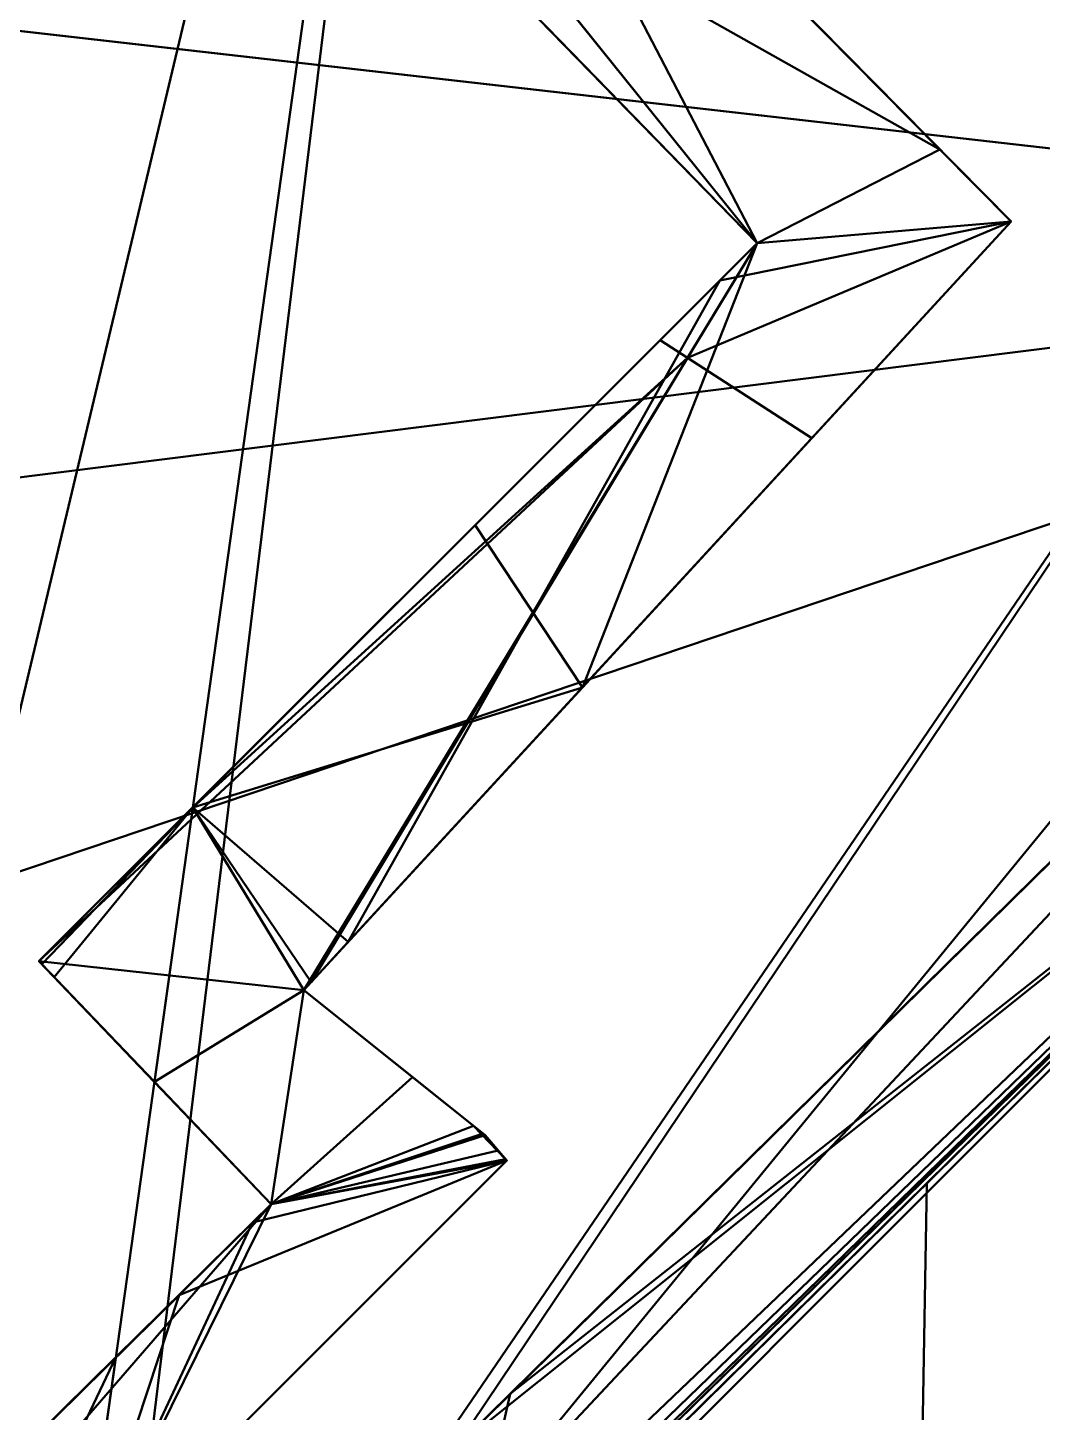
# Model space of a CAD drawing. Header units: metres. Extents: x -61.3 to -25, y -28 to 7.9.
# Drawn here: x -33.069 to -31.697, y -7.872 to -5.999 of the extents above; entities that cross this region are included whole.
import ezdxf

# ---------------------------------------------------------------- set-up
doc = ezdxf.new("R2010")
doc.units = ezdxf.units.M
doc.layers.add('0 BB  All Built Structures in Proposed site', color=7, linetype='Continuous', lineweight=50)
doc.layers.add('0 BB  All Untouched Project Ground Layers in Proposed site', color=7, linetype='Continuous', lineweight=50)

# ---------------------------------------------------------------- blocks, each defined once
blk = doc.blocks.new('0de55191-dfbe-42aa-9c71-dfd2dc3ba090')
at = {"layer": '0 BB  All Built Structures in Proposed site', "color": 8, "linetype": 'Continuous', "lineweight": 50, "true_color": 0x708090, "transparency": 33554687}
for points in [[(-40.7474, -5.1284, 33.5981), (-30.5617, -6.2902, 33.5981), (-36.9616, 0.1998, 33.5981)], [(-36.9616, 0.1998, 33.2933), (-30.5617, -6.2902, 33.2933), (-40.7474, -5.1284, 33.2933)], [(-36.9616, 0.1998, 33.5981), (-30.5617, -6.2902, 33.5981), (-36.9616, 0.1998, 33.2933)], [(-30.5617, -6.2902, 33.5981), (-30.5617, -6.2902, 33.2933), (-36.9616, 0.1998, 33.2933)], [(-40.7474, -5.1284, 33.5981), (-35.1924, -10.8056, 33.5981), (-30.5617, -6.2902, 33.5981)], [(-35.1924, -10.8056, 33.2933), (-40.7474, -5.1284, 33.2933), (-30.5617, -6.2902, 33.2933)], [(-30.5617, -6.2902, 33.5981), (-35.1924, -10.8056, 33.5981), (-35.1889, -10.8171, 33.5981)], [(-35.1889, -10.8171, 33.2933), (-35.1924, -10.8056, 33.2933), (-30.5617, -6.2902, 33.2933)], [(-30.5617, -6.2902, 33.5981), (-35.1889, -10.8171, 33.5981), (-30.5617, -6.2902, 33.2933)], [(-35.1889, -10.8171, 33.5981), (-35.1889, -10.8171, 33.2933), (-30.5617, -6.2902, 33.2933)]]:
    blk.add_3dface(points, dxfattribs=at)
blk = doc.blocks.new('fcac74d1-2c45-42ce-afc5-bd0e97d408cf')
at = {"layer": '0 BB  All Built Structures in Proposed site', "color": 207, "linetype": 'Continuous', "lineweight": 50, "true_color": 0x703270, "transparency": 33554687}
for points in [[(-30.8575, -6.3111, 35.052), (-33.1228, -3.6782, 35.052), (-33.2767, -3.8235, 35.052)], [(-33.1228, -3.6782, 33.528), (-30.8575, -6.3111, 33.528), (-33.2767, -3.8235, 33.528)], [(-30.8575, -6.3111, 35.052), (-30.5583, -6.2854, 35.052), (-33.1228, -3.6782, 35.052)], [(-30.5583, -6.2854, 35.052), (-30.5583, -6.2854, 33.528), (-33.1228, -3.6782, 33.528)], [(-33.1228, -3.6782, 35.052), (-30.5583, -6.2854, 35.052), (-33.1228, -3.6782, 33.528)], [(-33.1228, -3.6782, 33.528), (-30.5583, -6.2854, 33.528), (-30.8575, -6.3111, 33.528)], [(-30.8575, -6.3111, 33.528), (-30.8575, -6.3111, 35.052), (-33.2767, -3.8235, 35.052)], [(-30.8575, -6.3111, 33.528), (-33.2767, -3.8235, 35.052), (-33.2767, -3.8235, 33.528)], [(-30.8575, -6.3111, 35.052), (-34.14, -9.8159, 35.052), (-30.5583, -6.2854, 35.052)], [(-30.5583, -6.2854, 35.052), (-34.14, -9.8159, 35.052), (-30.5583, -6.2854, 33.528)], [(-34.14, -9.8159, 35.052), (-34.14, -9.8159, 33.528), (-30.5583, -6.2854, 33.528)], [(-30.5583, -6.2854, 33.528), (-34.14, -9.8159, 33.528), (-30.8575, -6.3111, 33.528)], [(-34.14, -9.8159, 35.052), (-30.8575, -6.3111, 35.052), (-34.2768, -9.6791, 35.052)], [(-34.2768, -9.6791, 35.052), (-30.8575, -6.3111, 35.052), (-34.2768, -9.6791, 33.528)], [(-34.2768, -9.6791, 33.528), (-30.8575, -6.3111, 35.052), (-30.8575, -6.3111, 33.528)], [(-34.2768, -9.6791, 33.528), (-30.8575, -6.3111, 33.528), (-34.14, -9.8159, 33.528)]]:
    blk.add_3dface(points, dxfattribs=at)
blk = doc.blocks.new('a66037fa-1735-4890-9ab8-b2daed3377d9')
at = {"layer": '0 BB  All Built Structures in Proposed site', "color": 8, "linetype": 'Continuous', "lineweight": 50, "true_color": 0x708090, "transparency": 33554687}
for points in [[(-32.0827, -6.2902, 33.528), (-33.7213, -4.2542, 33.528), (-33.8979, -4.4259, 33.528)], [(-33.8979, -4.4259, 32.9184), (-33.7213, -4.2542, 32.9184), (-32.0827, -6.2902, 32.9184)], [(-33.7213, -4.2542, 33.528), (-32.0827, -6.2902, 33.528), (-31.7393, -6.2607, 33.528)], [(-33.7213, -4.2542, 33.528), (-31.7393, -6.2607, 33.528), (-33.7213, -4.2542, 32.9184)], [(-33.7213, -4.2542, 32.9184), (-31.7393, -6.2607, 33.528), (-31.7393, -6.2607, 32.9184)], [(-33.7213, -4.2542, 32.9184), (-31.7393, -6.2607, 32.9184), (-32.0827, -6.2902, 32.9184)], [(-32.0827, -6.2902, 33.528), (-33.8979, -4.4259, 33.528), (-32.0827, -6.2902, 32.9184)], [(-33.8979, -4.4259, 33.528), (-33.8979, -4.4259, 32.9184), (-32.0827, -6.2902, 32.9184)], [(-31.7393, -6.2607, 33.528), (-32.0827, -6.2902, 33.528), (-32.6959, -7.3008, 33.528)], [(-31.7393, -6.2607, 33.528), (-32.6959, -7.3008, 33.528), (-31.7393, -6.2607, 32.9184)], [(-31.7393, -6.2607, 32.9184), (-32.6959, -7.3008, 33.528), (-32.6959, -7.3008, 32.9184)], [(-32.6959, -7.3008, 32.9184), (-32.0827, -6.2902, 32.9184), (-31.7393, -6.2607, 32.9184)], [(-32.0827, -6.2902, 33.528), (-32.0827, -6.2902, 32.9184), (-33.0541, -7.2616, 32.9184)], [(-32.6959, -7.3008, 33.528), (-32.0827, -6.2902, 33.528), (-33.0541, -7.2616, 33.528)], [(-33.0541, -7.2616, 32.9184), (-32.0827, -6.2902, 32.9184), (-32.6959, -7.3008, 32.9184)], [(-32.0827, -6.2902, 33.528), (-33.0541, -7.2616, 32.9184), (-33.0541, -7.2616, 33.528)], [(-32.6959, -7.3008, 33.528), (-33.0541, -7.2616, 33.528), (-32.7401, -7.5903, 33.528)], [(-33.0541, -7.2616, 32.9184), (-32.6959, -7.3008, 32.9184), (-32.7401, -7.5903, 32.9184)], [(-33.0541, -7.2616, 33.528), (-33.0541, -7.2616, 32.9184), (-32.7401, -7.5903, 32.9184)], [(-32.7401, -7.5903, 33.528), (-33.0541, -7.2616, 33.528), (-32.7401, -7.5903, 32.9184)], [(-32.6959, -7.3008, 33.528), (-32.7401, -7.5903, 33.528), (-32.4506, -7.4971, 33.528)], [(-32.7401, -7.5903, 32.9184), (-32.6959, -7.3008, 32.9184), (-32.4506, -7.4971, 32.9184)], [(-32.6959, -7.3008, 32.9184), (-32.6959, -7.3008, 33.528), (-32.4506, -7.4971, 33.528)], [(-32.6959, -7.3008, 32.9184), (-32.4506, -7.4971, 33.528), (-32.4506, -7.4971, 32.9184)], [(-32.4506, -7.4971, 33.528), (-32.7401, -7.5903, 33.528), (-32.4212, -7.5314, 33.528)], [(-32.7401, -7.5903, 32.9184), (-32.4506, -7.4971, 32.9184), (-32.4212, -7.5314, 32.9184)], [(-32.4506, -7.4971, 33.528), (-32.4212, -7.5314, 33.528), (-32.4506, -7.4971, 32.9184)], [(-32.4212, -7.5314, 32.9184), (-32.4506, -7.4971, 32.9184), (-32.4212, -7.5314, 33.528)], [(-32.4212, -7.5314, 33.528), (-32.7401, -7.5903, 33.528), (-34.413, -9.5232, 33.528)], [(-32.7401, -7.5903, 32.9184), (-32.4212, -7.5314, 32.9184), (-34.413, -9.5232, 32.9184)], [(-32.4212, -7.5314, 33.528), (-34.413, -9.5232, 33.528), (-32.4212, -7.5314, 32.9184)], [(-34.413, -9.5232, 32.9184), (-32.4212, -7.5314, 32.9184), (-34.413, -9.5232, 33.528)], [(-32.7401, -7.5903, 33.528), (-32.7401, -7.5903, 32.9184), (-34.5602, -9.3859, 32.9184)], [(-34.5602, -9.3859, 32.9184), (-32.7401, -7.5903, 32.9184), (-34.413, -9.5232, 32.9184)], [(-32.7401, -7.5903, 33.528), (-34.5602, -9.3859, 32.9184), (-34.5602, -9.3859, 33.528)], [(-32.7401, -7.5903, 33.528), (-34.5602, -9.3859, 33.528), (-34.413, -9.5232, 33.528)]]:
    blk.add_3dface(points, dxfattribs=at)
blk = doc.blocks.new('f19161e1-4d41-47b8-92b2-5d887346f939')
at = {"layer": '0 BB  All Untouched Project Ground Layers in Proposed site', "color": 40, "linetype": 'Continuous', "lineweight": 50, "true_color": 0xffd700, "transparency": 33554687}
for points in [[(-31.0384, -6.7587, 33.8807), (-28.7304, -6.6221, 34.1376), (-31.8902, -9.7093, 33.528)], [(-28.5521, -6.7475, 34.1447), (-31.8902, -9.7093, 33.528), (-28.7304, -6.6221, 34.1376)], [(-31.0384, -6.7587, 33.8807), (-33.0279, -8.7197, 33.5422), (-31.4748, -7.1888, 34.3412)], [(-33.0279, -8.7197, 33.5422), (-31.0384, -6.7587, 33.8807), (-31.8902, -9.7093, 33.528)], [(-28.5521, -6.7475, 34.1447), (-31.5143, -9.7093, 33.5671), (-31.8902, -9.7093, 33.528)], [(-31.4748, -7.1888, 34.3412), (-33.2931, -8.981, 33.7805), (-32.4249, -10.6197, 33.5869)], [(-33.2931, -8.981, 33.7805), (-31.4748, -7.1888, 34.3412), (-33.0279, -8.7197, 33.5422)], [(-32.4249, -10.6197, 33.5869), (-29.4635, -7.3384, 34.6051), (-31.4748, -7.1888, 34.3412)], [(-29.4635, -7.3384, 34.6051), (-32.4249, -10.6197, 33.5869), (-29.3953, -7.3695, 34.6093)], [(-29.3953, -7.3695, 34.6093), (-32.4249, -10.6197, 33.5869), (-29.2437, -7.439, 34.6188)], [(-32.4249, -10.6197, 33.5869), (-31.5143, -9.7093, 33.5671), (-29.2437, -7.439, 34.6188)]]:
    blk.add_3dface(points, dxfattribs=at)
blk = doc.blocks.new('1b2ab502-d486-4e63-b1bb-fa146fe8643c')
at = {"layer": '0 BB  All Untouched Project Ground Layers in Proposed site', "color": 227, "linetype": 'Continuous', "lineweight": 50, "true_color": 0x8b3573, "transparency": 33554687}
for points in [[(-34.6409, -2.1536, 33.2933), (-33.484, -3.3472, 33.2933), (-30.5617, -6.2902, 33.2933)], [(-34.6409, -2.1536, 33.2933), (-30.5617, -6.2902, 33.2933), (-32.4687, -4.3564, 33.114)], [(-33.484, -3.3472, 33.2933), (-33.1367, -3.7041, 33.2933), (-30.5617, -6.2902, 33.2933)], [(-33.1228, -3.6782, 33.528), (-33.1367, -3.7041, 33.528), (-30.8575, -6.3111, 33.528)], [(-30.8575, -6.3111, 33.528), (-30.5583, -6.2854, 33.528), (-33.1228, -3.6782, 33.528)], [(-30.5583, -6.2854, 33.528), (-32.4671, -4.3449, 33.1153), (-33.1228, -3.6782, 33.528)], [(-30.5617, -6.2902, 33.2933), (-33.1367, -3.7041, 33.2933), (-34.4203, -5.8501, 33.2933)], [(-33.2692, -3.8312, 33.528), (-30.8575, -6.3111, 33.528), (-33.1367, -3.7041, 33.528)], [(-33.2692, -3.8312, 33.528), (-32.5051, -4.6169, 33.0847), (-30.8575, -6.3111, 33.528)], [(-31.0544, -5.7811, 33.0613), (-32.4671, -4.3449, 33.1153), (-30.5583, -6.2854, 33.528)], [(-32.4687, -4.3564, 33.114), (-33.4648, -6.8247, 32.8069), (-33.9094, -4.4459, 33.0378)], [(-33.1367, -7.1593, 32.7867), (-33.4648, -6.8247, 32.8069), (-32.4687, -4.3564, 33.114)], [(-32.4687, -4.3564, 33.114), (-33.0846, -8.7584, 32.6201), (-33.1367, -7.1593, 32.7867)], [(-32.9952, -8.671, 32.635), (-33.0846, -8.7584, 32.6201), (-32.4687, -4.3564, 33.114)], [(-32.9952, -8.671, 32.635), (-32.4687, -4.3564, 33.114), (-31.0582, -5.7868, 33.0605)], [(-32.4687, -4.3564, 33.114), (-30.5617, -6.2902, 33.2933), (-31.0582, -5.7868, 33.0605)], [(-32.5051, -4.6169, 33.0847), (-31.1845, -5.9749, 33.0328), (-30.8575, -6.3111, 33.528)], [(-31.0375, -6.7557, 32.9667), (-32.9952, -8.671, 32.635), (-31.0582, -5.7868, 33.0605)], [(-30.5617, -6.2902, 33.2933), (-34.4203, -5.8501, 33.2933), (-33.6125, -6.6741, 33.2933)], [(-34.7837, -10.407, 33.2933), (-34.7877, -10.4247, 33.2933), (-30.5617, -6.2902, 33.2933)], [(-34.7877, -10.4247, 33.2933), (-32.9952, -8.671, 32.635), (-30.5617, -6.2902, 33.2933)], [(-30.5617, -6.2902, 33.2933), (-34.7739, -10.3642, 33.2933), (-34.7837, -10.407, 33.2933)], [(-30.5617, -6.2902, 33.2933), (-33.1367, -7.1593, 33.2933), (-34.7739, -10.3642, 33.2933)], [(-33.1367, -7.1593, 33.2933), (-30.5617, -6.2902, 33.2933), (-33.6125, -6.6741, 33.2933)], [(-33.171, -8.7813, 33.528), (-33.1155, -8.806, 33.528), (-30.5583, -6.2854, 33.528)], [(-33.171, -8.7813, 33.528), (-30.5583, -6.2854, 33.528), (-30.8575, -6.3111, 33.528)], [(-30.5583, -6.2854, 33.528), (-33.1155, -8.806, 33.528), (-31.0384, -6.7587, 32.9663)], [(-32.9952, -8.671, 32.635), (-31.0375, -6.7557, 32.9667), (-30.5617, -6.2902, 33.2933)], [(-33.3049, -8.7218, 33.528), (-33.171, -8.7813, 33.528), (-30.8575, -6.3111, 33.528)], [(-32.4907, -7.9198, 32.7458), (-33.3049, -8.7218, 33.528), (-30.8575, -6.3111, 33.528)], [(-31.0159, -6.4671, 32.9966), (-32.4907, -7.9198, 32.7458), (-30.8575, -6.3111, 33.528)], [(-32.1769, -6.4454, 32.9184), (-32.2139, -6.4214, 32.9184), (-33.0541, -7.2616, 32.9184)], [(-32.2139, -6.4214, 32.9184), (-32.8461, -7.0536, 32.8113), (-33.0541, -7.2616, 32.7797)], [(-32.2139, -6.4214, 32.9184), (-33.0541, -7.2616, 32.7797), (-33.0541, -7.2616, 32.9184)], [(-32.8461, -7.0536, 32.8113), (-32.2139, -6.4214, 32.9184), (-32.1769, -6.4454, 32.9184)], [(-32.1769, -6.4454, 32.9184), (-33.0541, -7.2616, 32.9184), (-32.6959, -7.3008, 32.9184)], [(-32.1769, -6.4454, 32.9184), (-32.6859, -7.2899, 32.7977), (-32.8461, -7.0536, 32.8113)], [(-32.0089, -6.5539, 32.9184), (-32.1769, -6.4454, 32.9184), (-32.6959, -7.3008, 32.9184)], [(-32.6859, -7.2899, 32.7977), (-32.1769, -6.4454, 32.9184), (-32.0089, -6.5539, 32.9184)], [(-31.0159, -6.4671, 32.9966), (-31.0384, -6.7587, 32.9663), (-32.4907, -7.9198, 32.7458)], [(-32.6859, -7.2899, 32.7977), (-32.0089, -6.5539, 32.9184), (-32.6959, -7.3008, 32.9184)], [(-28.7304, -6.6221, 34.1376), (-31.0384, -6.7587, 33.8807), (-31.8902, -9.7093, 33.528)], [(-31.5143, -9.7093, 33.5671), (-28.7304, -6.6221, 34.1376), (-31.8902, -9.7093, 33.528)], [(-31.0384, -6.7587, 32.9663), (-28.7304, -6.6221, 33.2232), (-31.8902, -9.7093, 32.6136)], [(-28.5521, -6.7475, 33.2303), (-31.8902, -9.7093, 32.6136), (-28.7304, -6.6221, 33.2232)], [(-33.1155, -8.806, 33.528), (-33.0279, -8.7197, 32.6278), (-31.0384, -6.7587, 32.9663)], [(-31.0384, -6.7587, 33.8807), (-33.0279, -8.7197, 33.5422), (-33.0927, -8.8161, 33.528)], [(-31.0384, -6.7587, 33.8807), (-33.0927, -8.8161, 33.528), (-31.8902, -9.7093, 33.528)], [(-31.0384, -6.7587, 32.9663), (-33.0279, -8.7197, 33.5422), (-31.0384, -6.7587, 33.8807)], [(-32.9884, -8.6807, 32.6345), (-33.0279, -8.7197, 33.5422), (-31.0384, -6.7587, 32.9663)], [(-32.4907, -7.9198, 32.7458), (-31.0384, -6.7587, 32.9663), (-33.0279, -8.7197, 32.6278)], [(-31.8902, -9.7093, 32.6136), (-32.9884, -8.6807, 32.6345), (-31.0384, -6.7587, 32.9663)], [(-28.5521, -6.7475, 33.2303), (-31.5143, -9.7093, 32.6527), (-31.8902, -9.7093, 32.6136)], [(-33.0541, -7.2616, 32.7797), (-32.8461, -7.0536, 32.8113), (-32.898, -7.4249, 32.7697)], [(-32.8461, -7.0536, 32.8113), (-32.6959, -7.3008, 32.7959), (-32.898, -7.4249, 32.7697)], [(-32.6959, -7.3008, 32.7959), (-32.8461, -7.0536, 32.8113), (-32.6859, -7.2899, 32.7977)], [(-33.0541, -7.2616, 32.7797), (-32.898, -7.4249, 32.7697), (-33.0503, -7.2655, 32.7795)], [(-32.6959, -7.3008, 32.9184), (-33.0541, -7.2616, 32.9184), (-32.7401, -7.5903, 32.9184)], [(-33.0541, -7.2616, 32.7797), (-33.0503, -7.2655, 32.7795), (-33.0541, -7.2616, 32.9184)], [(-32.898, -7.4249, 32.7697), (-33.0541, -7.2616, 32.9184), (-33.0503, -7.2655, 32.7795)], [(-33.0541, -7.2616, 32.9184), (-32.898, -7.4249, 32.7697), (-32.7401, -7.5903, 32.9184)], [(-32.7401, -7.5903, 32.7632), (-32.898, -7.4249, 32.7697), (-32.6959, -7.3008, 32.7959)], [(-32.6959, -7.3008, 32.7959), (-32.4533, -7.4949, 32.792), (-32.7401, -7.5903, 32.7632)], [(-32.6959, -7.3008, 32.9184), (-32.7401, -7.5903, 32.9184), (-32.4506, -7.4971, 32.9184)], [(-32.6959, -7.3008, 32.7959), (-32.6859, -7.2899, 32.7977), (-32.6959, -7.3008, 32.9184)], [(-32.4533, -7.4949, 32.792), (-32.6959, -7.3008, 32.7959), (-32.6959, -7.3008, 32.9184)], [(-32.4533, -7.4949, 32.792), (-32.6959, -7.3008, 32.9184), (-32.4506, -7.4971, 32.9184)], [(-32.7401, -7.5903, 32.9184), (-32.898, -7.4249, 32.7697), (-32.7401, -7.5903, 32.7632)], [(-32.7401, -7.5903, 32.7632), (-32.4533, -7.4949, 32.792), (-32.4215, -7.531, 32.7904)], [(-32.4506, -7.4971, 32.9184), (-32.7401, -7.5903, 32.9184), (-32.4212, -7.5314, 32.9184)], [(-32.4215, -7.531, 32.7904), (-32.4533, -7.4949, 32.792), (-32.4506, -7.4971, 32.792)], [(-32.4506, -7.4971, 32.792), (-32.4533, -7.4949, 32.792), (-32.4506, -7.4971, 32.9184)], [(-32.4215, -7.531, 32.7904), (-32.4506, -7.4971, 32.792), (-32.4506, -7.4971, 32.9184)], [(-32.4215, -7.531, 32.7904), (-32.4506, -7.4971, 32.9184), (-32.4212, -7.5314, 32.9184)], [(-32.4212, -7.5314, 32.9184), (-32.7401, -7.5903, 32.9184), (-34.413, -9.5232, 32.9184)], [(-33.1892, -8.2994, 32.6638), (-32.4212, -7.5314, 32.9184), (-34.413, -9.5232, 32.9184)], [(-32.4212, -7.5314, 32.9184), (-33.1892, -8.2994, 32.6638), (-32.9929, -8.1031, 32.6936)], [(-32.7654, -7.6152, 32.7589), (-32.4212, -7.5314, 32.7904), (-32.9929, -8.1031, 32.6936)], [(-32.9929, -8.1031, 32.6936), (-32.4212, -7.5314, 32.7904), (-32.4212, -7.5314, 32.9184)], [(-32.7654, -7.6152, 32.7589), (-32.7401, -7.5903, 32.7632), (-32.4212, -7.5314, 32.7904)], [(-32.4212, -7.5314, 32.7904), (-32.7401, -7.5903, 32.7632), (-32.4215, -7.531, 32.7904)], [(-32.4212, -7.5314, 32.7904), (-32.4215, -7.531, 32.7904), (-32.4212, -7.5314, 32.9184)], [(-32.7401, -7.5903, 32.9184), (-34.5602, -9.3859, 32.9184), (-34.413, -9.5232, 32.9184)], [(-32.7401, -7.5903, 32.9184), (-33.4824, -8.3226, 32.6611), (-34.5602, -9.3859, 32.9184)], [(-33.4824, -8.3226, 32.6611), (-32.7401, -7.5903, 32.9184), (-33.2312, -8.0748, 32.6856)], [(-32.7401, -7.5903, 32.9184), (-32.9501, -7.7975, 32.7279), (-33.2312, -8.0748, 32.6856)], [(-32.9501, -7.7975, 32.7279), (-32.7401, -7.5903, 32.9184), (-32.7654, -7.6152, 32.7589)], [(-32.7401, -7.5903, 32.7632), (-32.7654, -7.6152, 32.7589), (-32.7401, -7.5903, 32.9184)], [(-32.7654, -7.6152, 32.7589), (-32.9929, -8.1031, 32.6936), (-32.9501, -7.7975, 32.7279)], [(-33.2312, -8.0748, 32.6856), (-32.9501, -7.7975, 32.7279), (-32.9929, -8.1031, 32.6936)]]:
    blk.add_3dface(points, dxfattribs=at)
blk = doc.blocks.new('ddf992bc-4f9a-490d-82f3-f35fdbdac8a4')
at = {"layer": '0 BB  All Untouched Project Ground Layers in Proposed site', "color": 217, "linetype": 'Continuous', "lineweight": 50, "true_color": 0x8b318b, "transparency": 33554687}
for points in [[(-33.7163, -4.2604, 32.9184), (-33.8934, -4.4305, 32.9184), (-32.0827, -6.2902, 32.9184)], [(-33.7157, -4.2599, 32.9184), (-33.7163, -4.2604, 32.9184), (-32.0827, -6.2902, 32.9184)], [(-33.7157, -4.2599, 32.9184), (-32.0827, -6.2902, 32.9184), (-31.7393, -6.2607, 32.9184)], [(-31.7393, -6.2607, 32.9184), (-32.6116, -5.3776, 32.3898), (-33.7157, -4.2599, 32.9184)], [(-32.4687, -4.3564, 32.5044), (-33.4648, -6.8247, 32.1973), (-33.9094, -4.4459, 32.4282)], [(-33.4648, -6.8247, 32.8069), (-32.4687, -4.3564, 33.114), (-33.9094, -4.4459, 33.0378)], [(-33.1367, -7.1593, 32.1771), (-33.4648, -6.8247, 32.1973), (-32.4687, -4.3564, 32.5044)], [(-32.4687, -4.3564, 33.114), (-33.4648, -6.8247, 32.8069), (-33.1367, -7.1593, 32.7867)], [(-32.4687, -4.3564, 32.5044), (-33.0846, -8.7584, 32.0105), (-33.1367, -7.1593, 32.1771)], [(-32.4687, -4.3564, 33.114), (-33.1367, -7.1593, 32.7867), (-33.0846, -8.7584, 32.6201)], [(-32.9952, -8.671, 32.0254), (-33.0846, -8.7584, 32.0105), (-32.4687, -4.3564, 32.5044)], [(-33.0846, -8.7584, 32.6201), (-31.0582, -5.7868, 33.0605), (-32.4687, -4.3564, 33.114)], [(-32.9952, -8.671, 32.0254), (-32.4687, -4.3564, 32.5044), (-31.0582, -5.7868, 32.4509)], [(-33.8934, -4.4305, 32.9184), (-32.6568, -5.7006, 32.3535), (-32.0827, -6.2902, 32.9184)], [(-32.6568, -5.7006, 32.3535), (-32.6116, -5.3776, 32.3898), (-31.8356, -6.1632, 32.3605)], [(-32.6116, -5.3776, 32.3898), (-31.7393, -6.2607, 32.9184), (-31.8356, -6.1632, 32.3605)], [(-32.6568, -5.7006, 32.3535), (-31.8356, -6.1632, 32.3605), (-32.0827, -6.2902, 32.331)], [(-32.0827, -6.2902, 32.9184), (-32.6568, -5.7006, 32.3535), (-32.0827, -6.2902, 32.331)], [(-33.0846, -8.7584, 32.6201), (-32.9952, -8.671, 32.635), (-31.0582, -5.7868, 33.0605)], [(-31.0582, -5.7868, 32.4509), (-31.0375, -6.7557, 32.3571), (-32.9952, -8.671, 32.0254)], [(-32.9952, -8.671, 32.635), (-30.8258, -6.0224, 33.0543), (-31.0582, -5.7868, 33.0605)], [(-32.9952, -8.671, 32.635), (-31.0375, -6.7557, 32.9667), (-30.8258, -6.0224, 33.0543)], [(-32.0827, -6.2902, 32.331), (-31.8356, -6.1632, 32.3605), (-31.7393, -6.2607, 32.3569)], [(-31.7393, -6.2607, 32.3569), (-31.8356, -6.1632, 32.3605), (-31.7393, -6.2607, 32.9184)], [(-32.1331, -6.3406, 32.3225), (-31.7393, -6.2607, 32.3569), (-32.6358, -7.2354, 32.197)], [(-32.6358, -7.2354, 32.197), (-31.7393, -6.2607, 32.3569), (-32.0089, -6.5539, 32.9184)], [(-32.1769, -6.4454, 32.9184), (-32.0089, -6.5539, 32.9184), (-31.7393, -6.2607, 32.9184)], [(-32.1769, -6.4454, 32.9184), (-31.7393, -6.2607, 32.9184), (-32.0827, -6.2902, 32.9184)], [(-31.7393, -6.2607, 32.3569), (-32.1331, -6.3406, 32.3225), (-32.0827, -6.2902, 32.331)], [(-31.7393, -6.2607, 32.9184), (-32.0089, -6.5539, 32.9184), (-31.7393, -6.2607, 32.3569)], [(-32.2139, -6.4214, 32.9184), (-32.1769, -6.4454, 32.9184), (-32.0827, -6.2902, 32.9184)], [(-32.1331, -6.3406, 32.3225), (-32.2139, -6.4214, 32.9184), (-32.0827, -6.2902, 32.9184)], [(-32.0827, -6.2902, 32.331), (-32.1331, -6.3406, 32.3225), (-32.0827, -6.2902, 32.9184)], [(-32.1331, -6.3406, 32.3225), (-32.6358, -7.2354, 32.197), (-32.8461, -7.0536, 32.2017)], [(-32.1331, -6.3406, 32.3225), (-32.8461, -7.0536, 32.2017), (-32.8461, -7.0536, 32.8113)], [(-32.2139, -6.4214, 32.9184), (-32.1331, -6.3406, 32.3225), (-32.8461, -7.0536, 32.8113)], [(-32.2139, -6.4214, 32.9184), (-32.8461, -7.0536, 32.8113), (-32.1769, -6.4454, 32.9184)], [(-32.1769, -6.4454, 32.9184), (-32.8461, -7.0536, 32.8113), (-32.6859, -7.2899, 32.7977)], [(-32.1769, -6.4454, 32.9184), (-32.6859, -7.2899, 32.7977), (-32.0089, -6.5539, 32.9184)], [(-31.2072, -6.6556, 32.3545), (-32.4907, -7.9198, 32.7458), (-31.0159, -6.4671, 32.9966)], [(-32.4907, -7.9198, 32.7458), (-31.0384, -6.7587, 32.9663), (-31.0159, -6.4671, 32.9966)], [(-32.0089, -6.5539, 32.9184), (-32.6859, -7.2899, 32.7977), (-32.6358, -7.2354, 32.197)], [(-28.7304, -6.6221, 33.2232), (-31.0384, -6.7587, 32.9663), (-31.8902, -9.7093, 32.6136)], [(-31.5143, -9.7093, 32.6527), (-28.7304, -6.6221, 33.2232), (-31.8902, -9.7093, 32.6136)], [(-31.0384, -6.7587, 32.3567), (-28.7304, -6.6221, 32.6136), (-31.8902, -9.7093, 32.004)], [(-28.5521, -6.7475, 32.6207), (-31.8902, -9.7093, 32.004), (-28.7304, -6.6221, 32.6136)], [(-31.2072, -6.6556, 32.3545), (-31.0384, -6.7587, 32.3567), (-32.4907, -7.9198, 32.1362)], [(-32.4907, -7.9198, 32.1362), (-32.4907, -7.9198, 32.7458), (-31.2072, -6.6556, 32.3545)], [(-32.4907, -7.9198, 32.1362), (-31.0384, -6.7587, 32.3567), (-33.0279, -8.7197, 32.0182)], [(-31.0384, -6.7587, 32.3567), (-31.0384, -6.7587, 32.9663), (-33.0279, -8.7197, 32.6278)], [(-33.0279, -8.7197, 32.6278), (-33.0279, -8.7197, 32.0182), (-31.0384, -6.7587, 32.3567)], [(-31.0384, -6.7587, 32.9663), (-32.4907, -7.9198, 32.7458), (-33.0279, -8.7197, 32.6278)], [(-31.0375, -6.7557, 32.3571), (-31.0375, -6.7557, 32.9667), (-32.9952, -8.671, 32.635)], [(-32.9952, -8.671, 32.635), (-32.9952, -8.671, 32.0254), (-31.0375, -6.7557, 32.3571)], [(-31.0384, -6.7587, 32.9663), (-32.9884, -8.6807, 32.6345), (-31.8902, -9.7093, 32.6136)], [(-32.8334, -8.5279, 32.0513), (-32.9884, -8.6807, 32.6345), (-31.0384, -6.7587, 32.9663)], [(-31.0384, -6.7587, 32.3567), (-32.8334, -8.5279, 32.0513), (-31.0384, -6.7587, 32.9663)], [(-31.8902, -9.7093, 32.004), (-32.8334, -8.5279, 32.0513), (-31.0384, -6.7587, 32.3567)], [(-28.5521, -6.7475, 32.6207), (-31.5143, -9.7093, 32.0431), (-31.8902, -9.7093, 32.004)], [(-33.0541, -7.2616, 32.1701), (-32.8461, -7.0536, 32.2017), (-32.898, -7.4249, 32.1601)], [(-32.8461, -7.0536, 32.2017), (-33.0541, -7.2616, 32.1701), (-33.0541, -7.2616, 32.7797)], [(-32.8461, -7.0536, 32.8113), (-32.8461, -7.0536, 32.2017), (-33.0541, -7.2616, 32.7797)], [(-32.8461, -7.0536, 32.8113), (-33.0541, -7.2616, 32.7797), (-33.0503, -7.2655, 32.7795)], [(-32.8461, -7.0536, 32.8113), (-33.0503, -7.2655, 32.7795), (-32.898, -7.4249, 32.7697)], [(-32.898, -7.4249, 32.1601), (-32.8461, -7.0536, 32.2017), (-32.6959, -7.3008, 32.1863)], [(-32.8461, -7.0536, 32.8113), (-32.898, -7.4249, 32.7697), (-32.6959, -7.3008, 32.7959)], [(-32.6959, -7.3008, 32.1863), (-32.8461, -7.0536, 32.2017), (-32.6358, -7.2354, 32.197)], [(-32.6959, -7.3008, 32.7959), (-32.6859, -7.2899, 32.7977), (-32.8461, -7.0536, 32.8113)], [(-32.6959, -7.3008, 32.1863), (-32.6358, -7.2354, 32.197), (-32.6859, -7.2899, 32.7977)], [(-33.0541, -7.2616, 32.1701), (-32.898, -7.4249, 32.1601), (-33.0336, -7.283, 32.1688)], [(-33.0541, -7.2616, 32.1701), (-33.0336, -7.283, 32.1688), (-33.0503, -7.2655, 32.7795)], [(-33.0541, -7.2616, 32.1701), (-33.0503, -7.2655, 32.7795), (-33.0541, -7.2616, 32.7797)], [(-33.0336, -7.283, 32.1688), (-32.898, -7.4249, 32.7697), (-33.0503, -7.2655, 32.7795)], [(-32.898, -7.4249, 32.1601), (-32.898, -7.4249, 32.7697), (-33.0336, -7.283, 32.1688)], [(-32.7401, -7.5903, 32.1536), (-32.898, -7.4249, 32.1601), (-32.6959, -7.3008, 32.1863)], [(-32.6959, -7.3008, 32.7959), (-32.898, -7.4249, 32.7697), (-32.7401, -7.5903, 32.7632)], [(-32.4664, -7.4845, 32.1826), (-32.7401, -7.5903, 32.1536), (-32.6959, -7.3008, 32.1863)], [(-32.4533, -7.4949, 32.792), (-32.6959, -7.3008, 32.7959), (-32.7401, -7.5903, 32.7632)], [(-32.6959, -7.3008, 32.1863), (-32.6859, -7.2899, 32.7977), (-32.6959, -7.3008, 32.7959)], [(-32.4664, -7.4845, 32.1826), (-32.6959, -7.3008, 32.1863), (-32.6959, -7.3008, 32.7959)], [(-32.4664, -7.4845, 32.1826), (-32.6959, -7.3008, 32.7959), (-32.4533, -7.4949, 32.792)], [(-32.898, -7.4249, 32.7697), (-32.898, -7.4249, 32.1601), (-32.7401, -7.5903, 32.7632)], [(-32.7401, -7.5903, 32.1536), (-32.7401, -7.5903, 32.7632), (-32.898, -7.4249, 32.1601)], [(-32.7401, -7.5903, 32.1536), (-32.4664, -7.4845, 32.1826), (-32.4231, -7.5292, 32.1809)], [(-32.4231, -7.5292, 32.1809), (-32.4664, -7.4845, 32.1826), (-32.4506, -7.4971, 32.1824)], [(-32.4506, -7.4971, 32.1824), (-32.4664, -7.4845, 32.1826), (-32.4533, -7.4949, 32.792)], [(-32.4215, -7.531, 32.7904), (-32.4533, -7.4949, 32.792), (-32.7401, -7.5903, 32.7632)], [(-32.4506, -7.4971, 32.1824), (-32.4533, -7.4949, 32.792), (-32.4506, -7.4971, 32.792)], [(-32.4533, -7.4949, 32.792), (-32.4215, -7.531, 32.7904), (-32.4506, -7.4971, 32.792)], [(-32.4231, -7.5292, 32.1809), (-32.4506, -7.4971, 32.1824), (-32.4506, -7.4971, 32.792)], [(-32.4231, -7.5292, 32.1809), (-32.4506, -7.4971, 32.792), (-32.4215, -7.531, 32.7904)], [(-32.4212, -7.5314, 32.1808), (-32.7401, -7.5903, 32.1536), (-32.4231, -7.5292, 32.1809)], [(-32.4212, -7.5314, 32.1808), (-32.4231, -7.5292, 32.1809), (-32.4215, -7.531, 32.7904)], [(-32.8647, -7.7132, 32.1326), (-32.4212, -7.5314, 32.1808), (-32.9929, -8.1031, 32.084)], [(-32.4212, -7.5314, 32.1808), (-32.4212, -7.5314, 32.7904), (-32.9929, -8.1031, 32.6936)], [(-32.4212, -7.5314, 32.1808), (-32.9929, -8.1031, 32.6936), (-32.9929, -8.1031, 32.084)], [(-32.4212, -7.5314, 32.7904), (-32.7654, -7.6152, 32.7589), (-32.9929, -8.1031, 32.6936)], [(-32.4212, -7.5314, 32.1808), (-32.8647, -7.7132, 32.1326), (-32.7401, -7.5903, 32.1536)], [(-32.7654, -7.6152, 32.7589), (-32.4212, -7.5314, 32.7904), (-32.7401, -7.5903, 32.7632)], [(-32.4215, -7.531, 32.7904), (-32.7401, -7.5903, 32.7632), (-32.4212, -7.5314, 32.7904)], [(-32.4212, -7.5314, 32.1808), (-32.4215, -7.531, 32.7904), (-32.4212, -7.5314, 32.7904)], [(-32.7401, -7.5903, 32.1536), (-32.8647, -7.7132, 32.1326), (-32.7654, -7.6152, 32.7589)], [(-32.7401, -7.5903, 32.1536), (-32.7654, -7.6152, 32.7589), (-32.7401, -7.5903, 32.7632)], [(-32.7654, -7.6152, 32.7589), (-32.9501, -7.7975, 32.7279), (-32.9929, -8.1031, 32.6936)], [(-32.8647, -7.7132, 32.1326), (-32.9501, -7.7975, 32.7279), (-32.7654, -7.6152, 32.7589)], [(-32.9501, -7.7975, 32.1183), (-32.8647, -7.7132, 32.1326), (-32.9929, -8.1031, 32.084)], [(-32.8647, -7.7132, 32.1326), (-32.9501, -7.7975, 32.1183), (-32.9501, -7.7975, 32.7279)], [(-33.2312, -8.0748, 32.076), (-32.9501, -7.7975, 32.1183), (-32.9929, -8.1031, 32.084)], [(-32.9501, -7.7975, 32.1183), (-33.2312, -8.0748, 32.6856), (-32.9501, -7.7975, 32.7279)], [(-33.2312, -8.0748, 32.076), (-33.2312, -8.0748, 32.6856), (-32.9501, -7.7975, 32.1183)], [(-32.9501, -7.7975, 32.7279), (-33.2312, -8.0748, 32.6856), (-33.1892, -8.2994, 32.6638)], [(-32.9501, -7.7975, 32.7279), (-33.1892, -8.2994, 32.6638), (-32.9929, -8.1031, 32.6936)]]:
    blk.add_3dface(points, dxfattribs=at)
blk = doc.blocks.new('0c24cc1f-feeb-454a-a965-ad1ec503f3fa')
at = {"layer": '0 BB  All Untouched Project Ground Layers in Proposed site', "color": 227, "linetype": 'Continuous', "lineweight": 50, "true_color": 0x8b3573, "transparency": 33554687}
for points in [[(-33.4648, -6.8247, 28.3445), (-33.9094, -4.4459, 28.5754), (-32.4687, -4.3564, 28.6516)], [(-32.4687, -4.3564, 32.5044), (-33.9094, -4.4459, 32.4282), (-33.4648, -6.8247, 32.1973)], [(-33.4648, -6.8247, 28.3445), (-32.4687, -4.3564, 28.6516), (-33.1367, -7.1593, 28.3243)], [(-32.4687, -4.3564, 32.5044), (-33.4648, -6.8247, 32.1973), (-33.1367, -7.1593, 32.1771)], [(-33.0846, -8.7584, 28.1577), (-33.1367, -7.1593, 28.3243), (-32.4687, -4.3564, 28.6516)], [(-32.4687, -4.3564, 32.5044), (-33.1367, -7.1593, 32.1771), (-33.0846, -8.7584, 32.0105)], [(-32.9952, -8.671, 28.1726), (-33.0846, -8.7584, 28.1577), (-32.4687, -4.3564, 28.6516)], [(-33.0846, -8.7584, 32.0105), (-31.0582, -5.7868, 32.4509), (-32.4687, -4.3564, 32.5044)], [(-32.9952, -8.671, 28.1726), (-32.4687, -4.3564, 28.6516), (-31.0582, -5.7868, 28.5981)], [(-32.6568, -5.7006, 32.3535), (-31.8356, -6.1632, 32.3605), (-32.6116, -5.3776, 32.3898)], [(-32.4969, -5.4937, 28.5327), (-32.6116, -5.3776, 32.3898), (-31.8356, -6.1632, 32.3605)], [(-32.0827, -6.2902, 28.4782), (-32.6568, -5.7006, 28.5007), (-32.4969, -5.4937, 28.5327)], [(-32.4969, -5.4937, 28.5327), (-31.7393, -6.2607, 28.5041), (-32.0827, -6.2902, 28.4782)], [(-31.7393, -6.2607, 28.5041), (-32.4969, -5.4937, 28.5327), (-31.8356, -6.1632, 32.3605)], [(-32.6568, -5.7006, 32.3535), (-32.6568, -5.7006, 28.5007), (-32.0827, -6.2902, 32.331)], [(-32.0827, -6.2902, 28.4782), (-32.0827, -6.2902, 32.331), (-32.6568, -5.7006, 28.5007)], [(-32.6568, -5.7006, 32.3535), (-32.0827, -6.2902, 32.331), (-31.8356, -6.1632, 32.3605)], [(-33.0846, -8.7584, 32.0105), (-32.9952, -8.671, 32.0254), (-31.0582, -5.7868, 32.4509)], [(-31.0375, -6.7557, 28.5043), (-32.9952, -8.671, 28.1726), (-31.0582, -5.7868, 28.5981)], [(-31.0582, -5.7868, 32.4509), (-32.9952, -8.671, 32.0254), (-31.0375, -6.7557, 32.3571)], [(-32.0827, -6.2902, 32.331), (-31.7393, -6.2607, 32.3569), (-31.8356, -6.1632, 32.3605)], [(-31.7393, -6.2607, 28.5041), (-31.8356, -6.1632, 32.3605), (-31.7393, -6.2607, 32.3569)], [(-32.3192, -6.8913, 28.4007), (-31.7393, -6.2607, 32.3569), (-32.6358, -7.2354, 32.197)], [(-32.6358, -7.2354, 32.197), (-31.7393, -6.2607, 32.3569), (-32.1331, -6.3406, 32.3225)], [(-32.3192, -6.8913, 28.4007), (-32.0827, -6.2902, 28.4782), (-31.7393, -6.2607, 28.5041)], [(-32.3192, -6.8913, 28.4007), (-31.7393, -6.2607, 28.5041), (-31.7393, -6.2607, 32.3569)], [(-31.7393, -6.2607, 32.3569), (-32.0827, -6.2902, 32.331), (-32.1331, -6.3406, 32.3225)], [(-32.0827, -6.2902, 28.4782), (-32.3192, -6.8913, 28.4007), (-32.4641, -6.6716, 28.4136)], [(-32.0827, -6.2902, 28.4782), (-32.4641, -6.6716, 28.4136), (-32.1331, -6.3406, 32.3225)], [(-32.0827, -6.2902, 28.4782), (-32.1331, -6.3406, 32.3225), (-32.0827, -6.2902, 32.331)], [(-32.1331, -6.3406, 32.3225), (-32.4641, -6.6716, 28.4136), (-32.8461, -7.0536, 32.2017)], [(-32.1331, -6.3406, 32.3225), (-32.8461, -7.0536, 32.2017), (-32.6358, -7.2354, 32.197)], [(-32.4168, -7.847, 28.296), (-30.9297, -6.3822, 28.5489), (-31.0384, -6.7587, 28.5039)], [(-31.2072, -6.6556, 32.3545), (-30.9297, -6.3822, 28.5489), (-32.4168, -7.847, 28.296)], [(-28.7304, -6.6221, 32.6136), (-31.0384, -6.7587, 32.3567), (-31.8902, -9.7093, 32.004)], [(-31.5143, -9.7093, 32.0431), (-28.7304, -6.6221, 32.6136), (-31.8902, -9.7093, 32.004)], [(-31.0384, -6.7587, 28.5039), (-28.7304, -6.6221, 28.7608), (-31.8902, -9.7093, 28.1512)], [(-28.5521, -6.7475, 28.7679), (-31.8902, -9.7093, 28.1512), (-28.7304, -6.6221, 28.7608)], [(-32.4168, -7.847, 28.296), (-32.4907, -7.9198, 32.1362), (-31.2072, -6.6556, 32.3545)], [(-32.4907, -7.9198, 32.1362), (-31.0384, -6.7587, 32.3567), (-31.2072, -6.6556, 32.3545)], [(-32.8461, -7.0536, 32.2017), (-32.4641, -6.6716, 28.4136), (-33.0541, -7.2616, 32.1701)], [(-32.8461, -7.0536, 28.3489), (-33.0541, -7.2616, 32.1701), (-32.4641, -6.6716, 28.4136)], [(-32.8461, -7.0536, 28.3489), (-32.4641, -6.6716, 28.4136), (-32.3192, -6.8913, 28.4007)], [(-31.0384, -6.7587, 28.5039), (-31.0384, -6.7587, 32.3567), (-33.0279, -8.7197, 32.0182)], [(-32.4942, -8.1936, 28.2562), (-31.0384, -6.7587, 28.5039), (-33.0279, -8.7197, 32.0182)], [(-31.0384, -6.7587, 32.3567), (-32.4907, -7.9198, 32.1362), (-33.0279, -8.7197, 32.0182)], [(-31.0375, -6.7557, 28.5043), (-31.0375, -6.7557, 32.3571), (-32.9952, -8.671, 32.0254)], [(-32.9952, -8.671, 28.1726), (-31.0375, -6.7557, 28.5043), (-32.9952, -8.671, 32.0254)], [(-31.8902, -9.7093, 32.004), (-31.0384, -6.7587, 32.3567), (-32.8334, -8.5279, 32.0513)], [(-31.8534, -7.562, 28.3652), (-32.8334, -8.5279, 32.0513), (-31.0384, -6.7587, 32.3567)], [(-32.4942, -8.1936, 28.2562), (-32.4168, -7.847, 28.296), (-31.0384, -6.7587, 28.5039)], [(-28.5521, -6.7475, 28.7679), (-31.5143, -9.7093, 28.1903), (-31.8902, -9.7093, 28.1512)], [(-31.8902, -9.7093, 28.1512), (-31.8534, -7.562, 28.3652), (-31.0384, -6.7587, 28.5039)], [(-31.0384, -6.7587, 28.5039), (-31.8534, -7.562, 28.3652), (-31.0384, -6.7587, 32.3567)], [(-32.8461, -7.0536, 28.3489), (-32.3192, -6.8913, 28.4007), (-32.6959, -7.3008, 28.3335)], [(-32.6959, -7.3008, 28.3335), (-32.3192, -6.8913, 28.4007), (-32.6358, -7.2354, 32.197)], [(-33.0541, -7.2616, 28.3173), (-32.8461, -7.0536, 28.3489), (-32.898, -7.4249, 28.3073)], [(-32.8461, -7.0536, 28.3489), (-33.0541, -7.2616, 28.3173), (-33.0541, -7.2616, 32.1701)], [(-32.8461, -7.0536, 32.2017), (-33.0541, -7.2616, 32.1701), (-33.0336, -7.283, 32.1688)], [(-32.8461, -7.0536, 32.2017), (-33.0336, -7.283, 32.1688), (-32.898, -7.4249, 32.1601)], [(-32.8461, -7.0536, 28.3489), (-32.6959, -7.3008, 28.3335), (-32.898, -7.4249, 28.3073)], [(-32.898, -7.4249, 32.1601), (-32.6959, -7.3008, 32.1863), (-32.8461, -7.0536, 32.2017)], [(-32.8461, -7.0536, 32.2017), (-32.6959, -7.3008, 32.1863), (-32.6358, -7.2354, 32.197)], [(-32.6959, -7.3008, 28.3335), (-32.6358, -7.2354, 32.197), (-32.6959, -7.3008, 32.1863)], [(-33.0541, -7.2616, 28.3173), (-32.898, -7.4249, 28.3073), (-32.9279, -7.3936, 28.3092)], [(-33.0541, -7.2616, 28.3173), (-32.9279, -7.3936, 28.3092), (-33.0336, -7.283, 32.1688)], [(-33.0541, -7.2616, 28.3173), (-33.0336, -7.283, 32.1688), (-33.0541, -7.2616, 32.1701)], [(-32.9279, -7.3936, 28.3092), (-32.898, -7.4249, 32.1601), (-33.0336, -7.283, 32.1688)], [(-32.7401, -7.5903, 28.3008), (-32.898, -7.4249, 28.3073), (-32.6959, -7.3008, 28.3335)], [(-32.7401, -7.5903, 32.1536), (-32.6959, -7.3008, 32.1863), (-32.898, -7.4249, 32.1601)], [(-32.7401, -7.5903, 28.3008), (-32.6959, -7.3008, 28.3335), (-32.5487, -7.4186, 28.3311)], [(-32.6959, -7.3008, 32.1863), (-32.7401, -7.5903, 32.1536), (-32.4664, -7.4845, 32.1826)], [(-32.5487, -7.4186, 28.3311), (-32.6959, -7.3008, 28.3335), (-32.6959, -7.3008, 32.1863)], [(-32.5487, -7.4186, 28.3311), (-32.6959, -7.3008, 32.1863), (-32.4664, -7.4845, 32.1826)], [(-32.898, -7.4249, 28.3073), (-32.7401, -7.5903, 32.1536), (-32.9279, -7.3936, 28.3092)], [(-32.898, -7.4249, 32.1601), (-32.9279, -7.3936, 28.3092), (-32.7401, -7.5903, 32.1536)], [(-32.7401, -7.5903, 28.3008), (-32.7401, -7.5903, 32.1536), (-32.898, -7.4249, 28.3073)], [(-32.4506, -7.4971, 28.3296), (-32.7401, -7.5903, 28.3008), (-32.5487, -7.4186, 28.3311)], [(-32.4506, -7.4971, 28.3296), (-32.5487, -7.4186, 28.3311), (-32.4664, -7.4845, 32.1826)], [(-32.4664, -7.4845, 32.1826), (-32.7401, -7.5903, 32.1536), (-32.4231, -7.5292, 32.1809)], [(-32.4506, -7.4971, 28.3296), (-32.4664, -7.4845, 32.1826), (-32.4506, -7.4971, 32.1824)], [(-32.4231, -7.5292, 32.1809), (-32.4506, -7.4971, 32.1824), (-32.4664, -7.4845, 32.1826)], [(-32.433, -7.5177, 28.3286), (-32.7401, -7.5903, 28.3008), (-32.4506, -7.4971, 28.3296)], [(-32.433, -7.5177, 28.3286), (-32.4506, -7.4971, 28.3296), (-32.4506, -7.4971, 32.1824)], [(-32.433, -7.5177, 28.3286), (-32.4506, -7.4971, 32.1824), (-32.4231, -7.5292, 32.1809)], [(-32.4212, -7.5314, 28.328), (-32.7401, -7.5903, 28.3008), (-32.433, -7.5177, 28.3286)], [(-32.4231, -7.5292, 32.1809), (-32.7401, -7.5903, 32.1536), (-32.4212, -7.5314, 32.1808)], [(-32.4212, -7.5314, 28.328), (-32.433, -7.5177, 28.3286), (-32.4231, -7.5292, 32.1809)], [(-32.4212, -7.5314, 28.328), (-32.4231, -7.5292, 32.1809), (-32.4212, -7.5314, 32.1808)], [(-32.4212, -7.5314, 28.328), (-32.9929, -8.1031, 28.2312), (-32.7401, -7.5903, 28.3008)], [(-32.4212, -7.5314, 28.328), (-32.4212, -7.5314, 32.1808), (-32.9929, -8.1031, 32.084)], [(-32.4212, -7.5314, 28.328), (-32.9929, -8.1031, 32.084), (-32.9929, -8.1031, 28.2312)], [(-32.4212, -7.5314, 32.1808), (-32.8647, -7.7132, 32.1326), (-32.9929, -8.1031, 32.084)], [(-32.8647, -7.7132, 32.1326), (-32.4212, -7.5314, 32.1808), (-32.7401, -7.5903, 32.1536)], [(-33.0279, -8.7197, 28.1654), (-32.8334, -8.5279, 32.0513), (-31.8534, -7.562, 28.3652)], [(-31.8534, -7.562, 28.3652), (-31.8902, -9.7093, 28.1512), (-33.0279, -8.7197, 28.1654)], [(-32.9501, -7.7975, 28.2655), (-32.7401, -7.5903, 28.3008), (-32.9929, -8.1031, 28.2312)], [(-32.8647, -7.7132, 32.1326), (-32.7401, -7.5903, 28.3008), (-32.9501, -7.7975, 28.2655)], [(-32.7401, -7.5903, 28.3008), (-32.8647, -7.7132, 32.1326), (-32.7401, -7.5903, 32.1536)], [(-32.8647, -7.7132, 32.1326), (-33.4824, -8.3226, 28.1987), (-33.4891, -8.3292, 28.1973)], [(-33.4891, -8.3292, 28.1973), (-32.9501, -7.7975, 32.1183), (-32.8647, -7.7132, 32.1326)], [(-32.8647, -7.7132, 32.1326), (-33.2312, -8.0748, 28.2232), (-33.4824, -8.3226, 28.1987)], [(-33.2312, -8.0748, 28.2232), (-32.8647, -7.7132, 32.1326), (-32.9501, -7.7975, 28.2655)], [(-32.8647, -7.7132, 32.1326), (-32.9501, -7.7975, 32.1183), (-32.9929, -8.1031, 32.084)], [(-32.9501, -7.7975, 32.1183), (-33.4891, -8.3292, 28.1973), (-33.2312, -8.0748, 32.076)], [(-33.2312, -8.0748, 28.2232), (-32.9501, -7.7975, 28.2655), (-32.9929, -8.1031, 28.2312)], [(-32.9501, -7.7975, 32.1183), (-33.2312, -8.0748, 32.076), (-33.1892, -8.2994, 32.0542)], [(-32.9501, -7.7975, 32.1183), (-33.1892, -8.2994, 32.0542), (-32.9929, -8.1031, 32.084)], [(-32.4168, -7.847, 28.296), (-33.0434, -8.4642, 32.0435), (-32.4907, -7.9198, 32.1362)], [(-32.4907, -7.9198, 28.2834), (-33.0434, -8.4642, 32.0435), (-32.4168, -7.847, 28.296)], [(-32.4168, -7.847, 28.296), (-32.4942, -8.1936, 28.2562), (-32.4907, -7.9198, 28.2834)]]:
    blk.add_3dface(points, dxfattribs=at)

msp = doc.modelspace()

# ---------------------------------------------------------------- block references
at = {"layer": '0 BB  All Built Structures in Proposed site', "color": 0, "transparency": 16777216}
for name in ['0de55191-dfbe-42aa-9c71-dfd2dc3ba090', 'fcac74d1-2c45-42ce-afc5-bd0e97d408cf', 'a66037fa-1735-4890-9ab8-b2daed3377d9']:
    msp.add_blockref(name, (0, 0), dxfattribs=at)
at = {"layer": '0 BB  All Untouched Project Ground Layers in Proposed site', "color": 0, "transparency": 16777216}
for name in ['f19161e1-4d41-47b8-92b2-5d887346f939', '1b2ab502-d486-4e63-b1bb-fa146fe8643c', 'ddf992bc-4f9a-490d-82f3-f35fdbdac8a4', '0c24cc1f-feeb-454a-a965-ad1ec503f3fa']:
    msp.add_blockref(name, (0, 0), dxfattribs=at)

doc.saveas('drawing.dxf')
